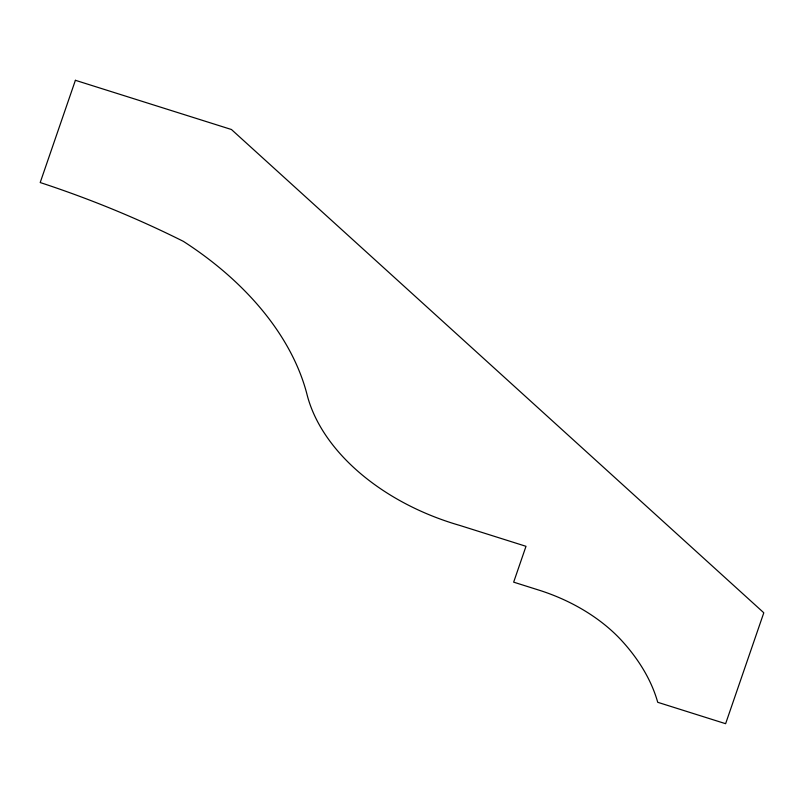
<?xml version="1.0" encoding="UTF-8"?>
<svg xmlns="http://www.w3.org/2000/svg" width="804" height="804" viewBox="0 0 804 804"><rect width="100%" height="100%" fill="white"/><g stroke="black" fill="none" stroke-linecap="round" stroke-linejoin="round"><path stroke-width="1.21" d="M75.395 80.299L40.2 182.538A720.605 481.244 16.3 0 1 183.352 241.351A308.555 206.065 16.3 0 1 306.736 393.377A195.673 130.68 16.3 0 0 459.757 525.414L525.997 546.308L513.655 582.156L540.67 590.679A146.851 98.068 16.3 0 1 620.608 639.451A207.04 138.268 16.3 0 1 657.722 702.294L725.62 723.7L763.8 612.779L231.441 129.504L75.395 80.299"/></g></svg>
